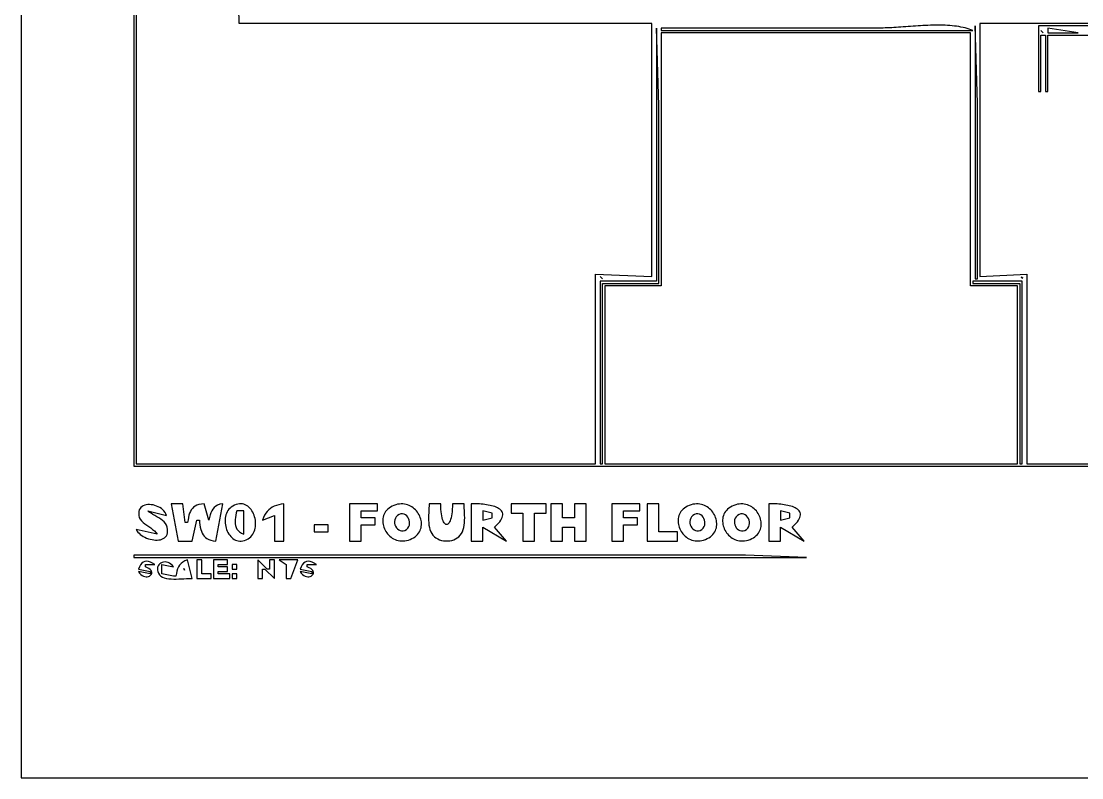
# Model space of a CAD drawing. Extents: x 0 to 1224, y 0 to 792.
# Drawn here: x 0 to 452.5, y 0 to 322.9 of the extents above; entities that cross this region are included whole.
import ezdxf

# ---------------------------------------------------------------- set-up
doc = ezdxf.new("R2010")
doc.units = 0
for name, color, linetype in [('C143', 143, 'CONTINUOUS'), ('C151', 151, 'CONTINUOUS'), ('C7', 7, 'CONTINUOUS')]:
    doc.layers.add(name, color=color, linetype=linetype)

msp = doc.modelspace()

# ---------------------------------------------------------------- linework, layer by layer
at = {"layer": 'C143'}
msp.add_lwpolyline([(90, 87), (90, 85), (92, 85), (92, 87), (90, 87)], dxfattribs=at)
at = {"layer": 'C151'}
msp.add_lwpolyline([(90, 91), (90, 89), (92, 89), (92, 91), (90, 91)], dxfattribs=at)
at = {"layer": 'C7'}
for points in [[(0, 792), (0, 0), (1224, 0), (1224, 792), (0, 792)], [(48, 774), (48, 133), (1208, 133), (1208, 774), (48, 774)], [(49, 773), (49, 134), (245, 134), (245, 215), (269, 214), (269, 322), (93, 322), (91, 415), (61, 415), (61, 498), (93, 498), (93, 546), (427, 546), (513, 546)], [(409, 322), (409, 214), (429, 215), (429, 134), (823, 134), (823, 215), (843, 214), (843, 322), (409, 322)], [(271, 320), (271, 212), (247, 212), (247, 134), (248, 134), (248, 211), (272, 211), (272, 287), (271, 320)], [(273, 318), (273, 210), (249, 210), (249, 134), (425, 134), (425, 210), (405, 210), (405, 318), (273, 318)], [(273, 320), (273, 319), (406, 319), (405.2181, 319.3087), (404.4104, 319.5905), (403.5782, 319.8463), (402.7226, 320.0772), (401.845, 320.2841), (400.9466, 320.468), (400.0285, 320.6299), (399.0922, 320.7707), (398.1386, 320.8914), (397.1693, 320.9931), (396.1852, 321.0766), (395.1878, 321.1429), (394.1782, 321.1931), (393.1577, 321.2281), (392.1275, 321.2489), (391.0888, 321.2565), (390.0429, 321.2517), (388.9911, 321.2357), (387.9345, 321.2094), (386.8745, 321.1738), (385.8122, 321.1298), (384.7488, 321.0784), (383.6857, 321.0206), (382.6241, 320.9574), (381.5651, 320.8898), (380.5101, 320.8187), (379.4603, 320.7451), (378.4169, 320.6699), (377.3811, 320.5943), (376.3543, 320.519), (375.3375, 320.4452), (374.3322, 320.3738), (373.3394, 320.3058), (372.3605, 320.2421), (371.3967, 320.1837), (370.4492, 320.1316), (369.5193, 320.0868), (368.6081, 320.0503), (367.717, 320.023), (366.8472, 320.0059), (366, 320), (273, 320)], [(407, 321), (407, 213), (408, 213), (408, 288), (407, 321)], [(434, 321), (434, 293), (435, 293), (435, 317), (437, 317), (437, 293), (438, 293), (438, 317), (820, 317), (820, 293), (821, 293), (821, 317), (823, 317), (823, 293), (824, 293), (824, 321), (434, 321)], [(435, 319), (436, 318), (435, 319)], [(438, 320), (438, 318), (451, 318), (438, 320)], [(247, 214), (248, 213), (247, 214)], [(426.666656, 213.666672), (427.333344, 213.333328), (426.666656, 213.666672)], [(406, 212), (406, 211), (426, 211), (426, 134), (427, 134), (427, 212), (406, 212)], [(58, 104), (49, 106), (49.3418, 105.4213), (49.7641, 104.8717), (50.2586, 104.3538), (50.8168, 103.87), (51.4304, 103.4228), (52.0909, 103.0147), (52.79, 102.6484), (53.5194, 102.3262), (54.2705, 102.0507), (55.035, 101.8244), (55.8046, 101.6498), (56.5709, 101.5295), (57.3253, 101.4659), (58.0597, 101.4616), (58.7655, 101.519), (59.4344, 101.6408), (60.0581, 101.8293), (60.628, 102.0871), (61.1359, 102.4168), (61.5733, 102.8208), (61.9318, 103.3016), (62.2032, 103.8619), (62.3789, 104.504), (62.4506, 105.2304), (62.4098, 106.0438), (62.2484, 106.9467), (61.9574, 107.7775), (61.5151, 108.5268), (60.9453, 109.2057), (60.2717, 109.8254), (59.5181, 110.3972), (58.7083, 110.9323), (57.8661, 111.4419), (57.0151, 111.9372), (56.1793, 112.4295), (55.3823, 112.9298), (54.6479, 113.4496), (54, 114), (62, 112), (61.7295, 112.6727), (61.3635, 113.3015), (60.9125, 113.8838), (60.387, 114.4173), (59.7974, 114.8994), (59.1541, 115.3278), (58.4678, 115.6999), (57.7488, 116.0134), (57.0077, 116.2658), (56.2549, 116.4546), (55.501, 116.5775), (54.7563, 116.6319), (54.0314, 116.6154), (53.3367, 116.5256), (52.6828, 116.36), (52.0802, 116.1162), (51.5392, 115.7917), (51.0704, 115.3841), (50.6842, 114.8909), (50.3912, 114.3097), (50.2018, 113.6381), (50.1265, 112.8736), (50.1759, 112.0138), (50.3929, 111.1457), (50.7916, 110.3632), (51.3412, 109.6514), (52.0109, 108.9956), (52.7698, 108.3812), (53.5874, 107.7933), (54.4327, 107.2173), (55.2751, 106.6385), (56.0838, 106.042), (56.828, 105.4133), (57.477, 104.7375), (58, 104)], [(64, 117), (67, 101), (73, 101), (75, 110), (76, 110), (76.1064, 108.9258), (76.2379, 107.907), (76.4034, 106.9464), (76.6117, 106.0466), (76.8716, 105.2104), (77.1921, 104.4405), (77.5819, 103.7397), (78.0501, 103.1108), (78.6054, 102.5565), (79.2568, 102.0795), (80.0131, 101.6826), (80.8831, 101.3686), (81.8758, 101.1401), (83, 101), (86, 117), (84.8063, 116.7359), (83.8136, 116.3776), (82.9959, 115.9241), (82.3273, 115.3743), (81.782, 114.7274), (81.3341, 113.9823), (80.9579, 113.1379), (80.6273, 112.1934), (80.3166, 111.1478), (80, 110), (78, 117), (76.8535, 116.8655), (75.8477, 116.6519), (74.9718, 116.359), (74.2151, 115.9863), (73.5669, 115.5338), (73.0165, 115.001), (72.5531, 114.3876), (72.1661, 113.6934), (71.8446, 112.9181), (71.5779, 112.0614), (71.3554, 111.123), (71.1663, 110.1026), (71, 109), (70, 109), (69, 117), (64, 117)], [(90.228394, 115.968369), (89.6267, 115.5624), (89.091, 115.1035), (88.6195, 114.5964), (88.2109, 114.0464), (87.8635, 113.4583), (87.5758, 112.8373), (87.3462, 112.1883), (87.1733, 111.5165), (87.0555, 110.8269), (86.9913, 110.1244), (86.9791, 109.4142), (87.0174, 108.7013), (87.1047, 107.9907), (87.2394, 107.2875), (87.42, 106.5967), (87.6449, 105.9234), (87.9127, 105.2725), (88.2218, 104.6492), (88.5707, 104.0585), (88.9578, 103.5054), (89.3816, 102.9949), (89.8406, 102.5321), (90.3332, 102.1221), (90.8579, 101.7699), (91.4131, 101.4804), (91.9974, 101.2589), (92.6092, 101.1102), (93.247, 101.0395), (93.9092, 101.0518), (94.5943, 101.1521), (95.3007, 101.3454), (96.027, 101.6369), (96.7716, 102.0316), (97.3731, 102.4374), (97.9088, 102.8963), (98.3803, 103.4034), (98.7889, 103.9534), (99.1363, 104.5415), (99.424, 105.1625), (99.6536, 105.8115), (99.8265, 106.4833), (99.9443, 107.1729), (100.0085, 107.8754), (100.0207, 108.5856), (99.9824, 109.2985), (99.8951, 110.0091), (99.7604, 110.7123), (99.5798, 111.4031), (99.3549, 112.0764), (99.0871, 112.7273), (98.778, 113.3506), (98.4291, 113.9413), (98.042, 114.4944), (97.6182, 115.0049), (97.1592, 115.4677), (96.6666, 115.8777), (96.1419, 116.2299), (95.5867, 116.5194), (95.0024, 116.7409), (94.3906, 116.8896), (93.7528, 116.9603), (93.0906, 116.948), (92.4055, 116.8477), (91.6991, 116.6544), (90.9728, 116.3629), (90.2283, 115.9683)], [(92, 114), (91.7791, 113.0319), (91.5824, 112.0726), (91.4238, 111.1286), (91.3171, 110.2067), (91.2765, 109.3135), (91.3157, 108.4556), (91.4488, 107.6398), (91.6897, 106.8726), (92.0524, 106.1608), (92.5509, 105.5109), (93.199, 104.9297), (94.0107, 104.4239), (95, 104), (95, 114), (92, 114)], [(103, 110), (108, 112), (108, 101), (112, 101), (112, 117), (110.8909, 116.8083), (109.8451, 116.563), (108.8631, 116.2589), (107.9456, 115.8906), (107.0932, 115.4529), (106.3064, 114.9405), (105.586, 114.348), (104.9324, 113.6702), (104.3465, 112.9018), (103.8286, 112.0375), (103.3796, 111.072), (103, 110)], [(140, 117), (140, 101), (145, 101), (145, 108), (151, 108), (151, 111), (145, 111), (145, 114), (152, 114), (152, 117), (140, 117)], [(159.043976, 116.256943), (158.2716, 115.9093), (157.5727, 115.5195), (156.9455, 115.091), (156.3881, 114.627), (155.899, 114.131), (155.4763, 113.6065), (155.1184, 113.0567), (154.8235, 112.4852), (154.5899, 111.8953), (154.4159, 111.2905), (154.2998, 110.6741), (154.2398, 110.0495), (154.2342, 109.4201), (154.2814, 108.7894), (154.3795, 108.1608), (154.527, 107.5376), (154.7219, 106.9233), (154.9627, 106.3213), (155.2476, 105.735), (155.5748, 105.1677), (155.9428, 104.6229), (156.3496, 104.104), (156.7937, 103.6144), (157.2733, 103.1575), (157.7867, 102.7367), (158.3322, 102.3554), (158.9079, 102.0171), (159.5123, 101.725), (160.1436, 101.4827), (160.8001, 101.2935), (161.4801, 101.1609), (162.1817, 101.0882), (162.9034, 101.0788), (163.6434, 101.1362), (164.4, 101.2638), (165.1714, 101.4649), (165.956, 101.743), (166.7282, 102.0905), (167.4271, 102.4803), (168.0543, 102.9088), (168.6116, 103.3728), (169.1008, 103.8688), (169.5235, 104.3933), (169.8814, 104.9431), (170.1763, 105.5146), (170.4099, 106.1045), (170.5839, 106.7093), (170.7, 107.3258), (170.76, 107.9503), (170.7655, 108.5797), (170.7184, 109.2104), (170.6202, 109.839), (170.4728, 110.4622), (170.2779, 111.0765), (170.0371, 111.6785), (169.7522, 112.2649), (169.4249, 112.8322), (169.057, 113.3769), (168.6501, 113.8958), (168.206, 114.3854), (167.7264, 114.8423), (167.2131, 115.2631), (166.6676, 115.6444), (166.0918, 115.9828), (165.4874, 116.2748), (164.8561, 116.5171), (164.1997, 116.7063), (163.5197, 116.839), (162.8181, 116.9117), (162.0964, 116.921), (161.3564, 116.8636), (160.5998, 116.7361), (159.8284, 116.5349), (159.0439, 116.2569)], [(174, 117), (173.9853, 116.0803), (173.9485, 115.1142), (173.9005, 114.1114), (173.852, 113.0818), (173.8138, 112.0351), (173.7968, 110.9812), (173.8118, 109.93), (173.8696, 108.8912), (173.9809, 107.8747), (174.1568, 106.8903), (174.4078, 105.9479), (174.7449, 105.0573), (175.179, 104.2283), (175.6813, 103.5309), (176.2741, 102.9206), (176.9453, 102.3976), (177.6829, 101.9617), (178.4748, 101.613), (179.309, 101.3515), (180.1733, 101.1771), (181.0557, 101.09), (181.9441, 101.09), (182.8265, 101.1771), (183.6908, 101.3515), (184.525, 101.613), (185.3169, 101.9617), (186.0545, 102.3976), (186.7257, 102.9206), (187.3185, 103.5309), (187.8209, 104.2283), (188.2549, 105.0573), (188.592, 105.9479), (188.843, 106.8903), (189.0189, 107.8747), (189.1303, 108.8912), (189.1881, 109.93), (189.203, 110.9812), (189.1861, 112.0351), (189.1479, 113.0818), (189.0994, 114.1114), (189.0514, 115.1142), (189.0146, 116.0803), (189, 117), (184, 117), (183.9811, 115.769), (183.9268, 114.6293), (183.8398, 113.5808), (183.7226, 112.6234), (183.5782, 111.7572), (183.4092, 110.9822), (183.2183, 110.2984), (183.0084, 109.7057), (182.782, 109.2042), (182.542, 108.7939), (182.291, 108.4748), (182.0319, 108.2469), (181.7673, 108.1101), (181.5, 108.0645), (181.2326, 108.1101), (180.968, 108.2469), (180.7089, 108.4748), (180.4579, 108.7939), (180.2179, 109.2042), (179.9915, 109.7057), (179.7816, 110.2984), (179.5907, 110.9822), (179.4217, 111.7572), (179.2773, 112.6234), (179.1601, 113.5808), (179.0731, 114.6293), (179.0188, 115.769), (179, 117), (174, 117)], [(192, 117), (192, 101), (197, 101), (197, 107), (207, 101), (202, 107), (202.8391, 107.7937), (203.5519, 108.5452), (204.1436, 109.2557), (204.6195, 109.9262), (204.9846, 110.5579), (205.2442, 111.1518), (205.4036, 111.7091), (205.4678, 112.2309), (205.4422, 112.7183), (205.3318, 113.1724), (205.1419, 113.5944), (204.8778, 113.9853), (204.5445, 114.3463), (204.1474, 114.6785), (203.6915, 114.9829), (203.1822, 115.2608), (202.6245, 115.5132), (202.0238, 115.7412), (201.3851, 115.946), (200.7138, 116.1287), (200.0149, 116.2903), (199.2938, 116.432), (198.5555, 116.555), (197.8054, 116.6603), (197.0486, 116.749), (196.2902, 116.8223), (195.5356, 116.8812), (194.7899, 116.9269), (194.0582, 116.9605), (193.3459, 116.9832), (192.6581, 116.9959), (192, 117)], [(197, 114), (197, 110), (201, 111), (201, 113), (197, 114)], [(209, 117), (209, 113), (214, 113), (214, 101), (219, 101), (219, 113), (224, 113), (224, 117), (209, 117)], [(226, 117), (226, 101), (231, 101), (231, 107), (236, 107), (236, 101), (241, 101), (241, 117), (236, 117), (236, 111), (231, 111), (231, 117), (226, 117)], [(252, 117), (252, 101), (257, 101), (257, 108), (263, 108), (263, 111), (257, 111), (257, 114), (264, 114), (264, 117), (252, 117)], [(267, 117), (267, 101), (280, 101), (280, 105), (272, 105), (272, 117), (267, 117)], [(285.043976, 116.256943), (284.2716, 115.9093), (283.5727, 115.5195), (282.9455, 115.091), (282.3882, 114.627), (281.899, 114.131), (281.4763, 113.6065), (281.1184, 113.0567), (280.8235, 112.4852), (280.5899, 111.8953), (280.4159, 111.2905), (280.2998, 110.6741), (280.2398, 110.0495), (280.2343, 109.4201), (280.2814, 108.7894), (280.3796, 108.1608), (280.527, 107.5376), (280.7219, 106.9233), (280.9627, 106.3213), (281.2476, 105.735), (281.5749, 105.1677), (281.9428, 104.6229), (282.3497, 104.104), (282.7938, 103.6144), (283.2734, 103.1575), (283.7867, 102.7367), (284.3322, 102.3554), (284.908, 102.0171), (285.5124, 101.725), (286.1437, 101.4827), (286.8001, 101.2935), (287.4801, 101.1609), (288.1817, 101.0882), (288.9034, 101.0788), (289.6434, 101.1362), (290.4, 101.2638), (291.1714, 101.4649), (291.956, 101.743), (292.7282, 102.0905), (293.4271, 102.4803), (294.0543, 102.9088), (294.6116, 103.3728), (295.1008, 103.8688), (295.5235, 104.3933), (295.8814, 104.9431), (296.1763, 105.5146), (296.4099, 106.1045), (296.5839, 106.7093), (296.7, 107.3258), (296.76, 107.9503), (296.7655, 108.5797), (296.7184, 109.2104), (296.6202, 109.839), (296.4728, 110.4622), (296.2779, 111.0765), (296.0371, 111.6785), (295.7522, 112.2649), (295.4249, 112.8322), (295.057, 113.3769), (294.6501, 113.8958), (294.206, 114.3854), (293.7264, 114.8423), (293.2131, 115.2631), (292.6676, 115.6444), (292.0918, 115.9828), (291.4874, 116.2748), (290.8561, 116.5171), (290.1997, 116.7063), (289.5197, 116.839), (288.8181, 116.9117), (288.0964, 116.921), (287.3564, 116.8636), (286.5998, 116.7361), (285.8284, 116.5349), (285.0439, 116.2569)], [(304.043976, 116.256943), (303.2716, 115.9093), (302.5727, 115.5195), (301.9455, 115.091), (301.3882, 114.627), (300.899, 114.131), (300.4763, 113.6065), (300.1184, 113.0567), (299.8235, 112.4852), (299.5899, 111.8953), (299.4159, 111.2905), (299.2998, 110.6741), (299.2398, 110.0495), (299.2343, 109.4201), (299.2814, 108.7894), (299.3796, 108.1608), (299.527, 107.5376), (299.7219, 106.9233), (299.9627, 106.3213), (300.2476, 105.735), (300.5749, 105.1677), (300.9428, 104.6229), (301.3497, 104.104), (301.7938, 103.6144), (302.2734, 103.1575), (302.7867, 102.7367), (303.3322, 102.3554), (303.908, 102.0171), (304.5124, 101.725), (305.1437, 101.4827), (305.8001, 101.2935), (306.4801, 101.1609), (307.1817, 101.0882), (307.9034, 101.0788), (308.6434, 101.1362), (309.4, 101.2638), (310.1714, 101.4649), (310.956, 101.743), (311.7282, 102.0905), (312.4271, 102.4803), (313.0543, 102.9088), (313.6116, 103.3728), (314.1008, 103.8688), (314.5235, 104.3933), (314.8814, 104.9431), (315.1763, 105.5146), (315.4099, 106.1045), (315.5839, 106.7093), (315.7, 107.3258), (315.76, 107.9503), (315.7655, 108.5797), (315.7184, 109.2104), (315.6202, 109.839), (315.4728, 110.4622), (315.2779, 111.0765), (315.0371, 111.6785), (314.7522, 112.2649), (314.4249, 112.8322), (314.057, 113.3769), (313.6501, 113.8958), (313.206, 114.3854), (312.7264, 114.8423), (312.2131, 115.2631), (311.6676, 115.6444), (311.0918, 115.9828), (310.4874, 116.2748), (309.8561, 116.5171), (309.1997, 116.7063), (308.5197, 116.839), (307.8181, 116.9117), (307.0964, 116.921), (306.3564, 116.8636), (305.5998, 116.7361), (304.8284, 116.5349), (304.0439, 116.2569)], [(319, 117), (319, 101), (324, 101), (324, 107), (334, 101), (329, 107), (329.8391, 107.7937), (330.5519, 108.5452), (331.1436, 109.2557), (331.6195, 109.9262), (331.9846, 110.5579), (332.2442, 111.1518), (332.4036, 111.7091), (332.4678, 112.2309), (332.4422, 112.7183), (332.3318, 113.1724), (332.1419, 113.5944), (331.8778, 113.9853), (331.5445, 114.3463), (331.1474, 114.6784), (330.6915, 114.9829), (330.1822, 115.2608), (329.6245, 115.5132), (329.0238, 115.7412), (328.3851, 115.946), (327.7138, 116.1286), (327.0149, 116.2903), (326.2938, 116.432), (325.5555, 116.555), (324.8054, 116.6603), (324.0486, 116.749), (323.2902, 116.8222), (322.5356, 116.8812), (321.7899, 116.9269), (321.0582, 116.9605), (320.3459, 116.9832), (319.6581, 116.9959), (319, 117)], [(324, 114), (324, 110), (328, 111), (328, 113), (324, 114)], [(160.599548, 111.952934), (160.029, 111.413), (159.6261, 110.7965), (159.3795, 110.126), (159.2774, 109.4239), (159.3084, 108.7127), (159.461, 108.0149), (159.7236, 107.353), (160.0846, 106.7494), (160.5326, 106.2266), (161.056, 105.8072), (161.6433, 105.5136), (162.2829, 105.3683), (162.9633, 105.3938), (163.673, 105.6125), (164.4004, 106.047), (164.9709, 106.5868), (165.3737, 107.2033), (165.6204, 107.8738), (165.7224, 108.5759), (165.6914, 109.2871), (165.5388, 109.9849), (165.2763, 110.6468), (164.9152, 111.2504), (164.4672, 111.7732), (163.9438, 112.1926), (163.3565, 112.4862), (162.7169, 112.6315), (162.0365, 112.606), (161.3269, 112.3873), (160.5995, 111.9529)], [(286.599518, 111.952934), (286.0289, 111.413), (285.6261, 110.7965), (285.3794, 110.126), (285.2774, 109.4239), (285.3084, 108.7127), (285.461, 108.0149), (285.7235, 107.353), (286.0846, 106.7494), (286.5326, 106.2266), (287.056, 105.8072), (287.6433, 105.5136), (288.2829, 105.3683), (288.9633, 105.3938), (289.6729, 105.6125), (290.4004, 106.047), (290.9709, 106.5868), (291.3737, 107.2033), (291.6204, 107.8738), (291.7225, 108.5759), (291.6914, 109.2871), (291.5389, 109.9849), (291.2763, 110.6468), (290.9152, 111.2504), (290.4672, 111.7732), (289.9438, 112.1926), (289.3565, 112.4862), (288.7169, 112.6315), (288.0365, 112.606), (287.3269, 112.3873), (286.5995, 111.9529)], [(305.599518, 111.952934), (305.0289, 111.413), (304.6261, 110.7965), (304.3794, 110.126), (304.2774, 109.4239), (304.3084, 108.7127), (304.461, 108.0149), (304.7235, 107.353), (305.0846, 106.7494), (305.5326, 106.2266), (306.056, 105.8072), (306.6433, 105.5136), (307.2829, 105.3683), (307.9633, 105.3938), (308.6729, 105.6125), (309.4004, 106.047), (309.9709, 106.5868), (310.3737, 107.2033), (310.6204, 107.8738), (310.7225, 108.5759), (310.6914, 109.2871), (310.5389, 109.9849), (310.2763, 110.6468), (309.9152, 111.2504), (309.4672, 111.7732), (308.9438, 112.1926), (308.3565, 112.4862), (307.7169, 112.6315), (307.0365, 112.606), (306.3269, 112.3873), (305.5995, 111.9529)], [(125, 108), (125, 105), (131, 105), (131, 108), (125, 108)], [(48, 95), (48, 94), (335, 94), (309, 95), (251, 95), (48, 95)], [(50, 89), (55, 88), (55, 87), (50, 88), (50.5128, 87.3124), (51.0532, 86.7666), (51.6101, 86.3528), (52.1727, 86.0611), (52.73, 85.8817), (53.271, 85.8048), (53.7847, 85.8207), (54.2603, 85.9195), (54.6867, 86.0913), (55.053, 86.3264), (55.3482, 86.615), (55.5615, 86.9473), (55.6817, 87.3134), (55.698, 87.7035), (55.5995, 88.1079), (55.3751, 88.5167), (55.0139, 88.9201), (54.5049, 89.3084), (53.8373, 89.6716), (53, 90), (53, 91), (57, 91), (56.0616, 91.6263), (55.1671, 92.0757), (54.3198, 92.3455), (53.5232, 92.4333), (52.7807, 92.3367), (52.0957, 92.0532), (51.4717, 91.5802), (50.9121, 90.9153), (50.4204, 90.0561), (50, 89)], [(73, 85), (71, 93), (69.8771, 92.5677), (68.9507, 92.0627), (68.1974, 91.4791), (67.5937, 90.8112), (67.1163, 90.0529), (66.7416, 89.1985), (66.4463, 88.2421), (66.2069, 87.1779), (66, 86), (65, 86), (60, 87), (60, 91), (65, 90), (64.4672, 90.7), (63.888, 91.252), (63.2757, 91.6643), (62.6432, 91.9449), (62.0037, 92.102), (61.3704, 92.1436), (60.7563, 92.0781), (60.1747, 91.9134), (59.6387, 91.6577), (59.1614, 91.3192), (58.7558, 90.906), (58.4353, 90.4262), (58.2128, 89.888), (58.1016, 89.2996), (58.1147, 88.669), (58.2653, 88.0044), (58.5665, 87.3139), (59.0316, 86.6057), (59.5668, 86.0719), (60.2422, 85.6516), (61.0384, 85.3327), (61.9361, 85.1031), (62.9161, 84.9506), (63.9591, 84.8631), (65.0458, 84.8285), (66.157, 84.8346), (67.2732, 84.8694), (68.3754, 84.9207), (69.4442, 84.9763), (70.4603, 85.0242), (71.4045, 85.0521), (72.2575, 85.0481), (73, 85)], [(75, 93), (75, 85), (81, 85), (81, 87), (77, 87), (77, 93), (75, 93)], [(82, 93), (82, 85), (89, 85), (89, 87), (84, 87), (84, 88), (88, 88), (88, 90), (84, 90), (84, 91), (88, 91), (88, 93), (82, 93)], [(101, 93), (101, 85), (103, 85), (103, 89), (104, 89), (108, 85), (108, 93), (106, 93), (106, 89), (105, 89), (101, 93)], [(110, 93), (113, 91), (113, 85), (115, 85), (118, 93), (110, 93)], [(119, 89), (124, 88), (124, 87), (119, 88), (119.5128, 87.3124), (120.0532, 86.7666), (120.6101, 86.3528), (121.1727, 86.0611), (121.73, 85.8817), (122.271, 85.8048), (122.7847, 85.8207), (123.2603, 85.9195), (123.6867, 86.0913), (124.053, 86.3264), (124.3482, 86.615), (124.5615, 86.9473), (124.6817, 87.3134), (124.698, 87.7035), (124.5995, 88.1079), (124.3751, 88.5167), (124.0139, 88.9201), (123.5049, 89.3084), (122.8373, 89.6716), (122, 90), (122, 91), (126, 91), (125.0616, 91.6263), (124.1671, 92.0757), (123.3198, 92.3455), (122.5232, 92.4333), (121.7807, 92.3367), (121.0957, 92.0532), (120.4717, 91.5802), (119.9121, 90.9153), (119.4204, 90.0561), (119, 89)], [(69.333336, 89.333336), (69.666664, 88.666664), (69.333336, 89.333336)]]:
    msp.add_lwpolyline(points, dxfattribs=at)

doc.saveas('drawing.dxf')
